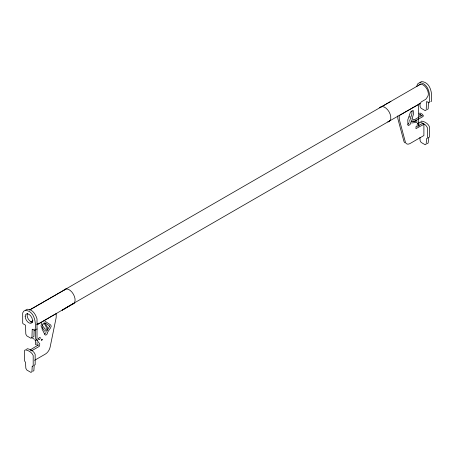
<?xml version="1.0" encoding="UTF-8"?>
<svg xmlns="http://www.w3.org/2000/svg" width="454" height="454" viewBox="0 0 454 454"><rect width="100%" height="100%" fill="white"/><g stroke="black" fill="none" stroke-linecap="round" stroke-linejoin="round"><path stroke-width="0.68" d="M39.736 344.473L39.515 345.999L38.999 346.555L31.587 350.834L30.106 349.977L38.034 345.142M42.006 327.34L42.143 329.224L44.906 334.655L45.417 335.063L46.166 334.927L46.944 334.286L47.738 332.317M46.257 331.46L46.212 326.886L43.953 322.936M47.738 330.211L47.693 327.743L45.088 323.197L42.75 324.179M416.755 121.133L416.761 120.106M34.152 329.678L33.908 336.556L32.909 337.135M428.428 102.048L428.184 108.926L427.191 109.499M42.438 326.159L42.886 324.02M416.988 121.553L416.886 122.415L411.591 122.977M409.786 117.274L409.888 116.383M417.061 125.486L417.498 123.187L418.929 123.482L418.56 123.772L417.498 123.187M409.519 121.36L411.857 114.062L411.994 110.765M411.642 120.225L410.064 124.538L408.538 125.52L407.959 125.225L407.788 119.839L410.393 112.291L411.006 111.565L413.248 110.526L413.475 114.13L412.067 118.897M38.403 344.739L38.045 345.42L37.245 345.625L37.018 342.333M49.673 326.182L47.102 330.472M41.609 323.31L41.019 326.006L44.089 330.2M409.094 122.682L407.834 124.413M35.423 339.825L35.049 340.455L35.701 340.818M46.041 332.47L44.685 334.07M428.638 137.261L428.167 143.021L427.174 143.623M37.069 324.684L38.13 323.157M415.228 120.985L415.995 120.032M47.795 331.914L50.593 327.862L51.189 326.256L50.791 325.07L44.946 321.16M419.195 115.248L420.342 114.55L419.791 114.516L421.885 116.031L422.061 115.293L414.445 119.72L411.806 119.016M26.531 349.37L27.28 348.706C30.435 349.149 33.919 351.277 35.168 354.358L35.168 364.698L34.198 365.141L33.885 370.657L32.892 371.253M420.807 121.74L421.562 121.07C424.711 121.513 428.201 123.641 429.444 126.723L429.444 137.063L428.956 137.363M29.975 309.77L63.98 290.174A8.433 4.869 60 0 1 73.361 294.164A8.433 4.869 60 0 1 72.124 304.282L37.149 324.712M72.124 304.282L62.153 310.201L74.308 303.022M390.888 101.344L63.923 290.146M420.512 84.24L379.692 107.836A8.433 4.869 60 0 1 389.072 111.826A8.433 4.869 60 0 1 387.841 121.944L419.706 103.784M29.47 310.071L66.159 288.914M30.634 322.107L32.909 320.796M72.073 304.248L390.02 120.685M37.018 324.689L56.279 313.572L56.16 317.624L50.127 347.106A6.98 4.029 -60 0 1 45.36 354.086L34.583 360.306M417.64 126.24L422.413 123.482L423.894 124.339L423.894 135.542L410.121 143.492A6.98 4.029 -60 0 1 405.354 142.017L399.321 119.504L399.202 115.583L418.463 104.465L418.463 124.935M423.894 124.339L415.966 128.652L416.029 126.57L417.078 126.11M419.933 82.458L421.471 81.607C430.772 81.947 432.611 94.233 431.3 101.316A0.698 0.403 60 0 1 430.806 101.6M25.651 310.093L27.195 309.236C32.399 309.038 35.815 314.514 37.018 318.935L37.018 340.926M45.695 330.773L44.884 331.159L44.078 330.853M418.957 113.284L420.279 113.114L422.43 114.323L423.463 115.912L422.742 116.706L414.808 121.116L412.459 120.855M411.335 121.593L415.79 121.156M36.28 344.734L35.764 344.773L35.537 344.302L35.537 340.069M38.505 338.883L39.492 339.45L38.726 339.388L38.721 338.366L39.487 337.413L40.253 337.475L40.258 338.491M31.746 337.611L34.402 339.337M44.781 322.601L49.702 326.074M45.36 329.462L42.409 325.569M36.042 339.002L39.776 343.911M419.939 137.392L420.115 140.655L421.108 142.403L425.199 144.764L426.192 144.162L426.505 138.652L427.469 138.203L427.469 127.863C426.227 124.782 422.736 122.654 419.587 122.211L418.832 122.881L418.832 126.325M419.984 103.228L420.092 106.531L421.091 108.256L425.216 110.64L426.21 110.067L426.505 101.809A0.698 0.403 60 0 1 426.981 101.668L428.831 102.74A0.698 0.403 60 0 0 429.325 102.456C430.596 95.385 428.854 83.071 419.496 82.747L417.958 83.598L416.982 85.318L416.982 86.652M397.721 115.912L397.84 118.647L403.873 141.16A6.98 4.029 -60 0 0 404.86 142.783M35.537 329.479L35.537 338.656M37.018 328.946A0.698 0.403 60 0 1 36.524 329.229M32.699 322.175A5.238 3.025 60 0 1 28.227 318.912A5.238 3.025 60 0 1 27.643 313.413M418.599 85.341A7.4 4.273 60 0 1 425.739 87.259A7.4 4.273 60 0 1 427.668 96.611L425.835 99.256L421.295 101.878L420.234 103.404A2.69 1.555 60 0 1 418.98 103.739M32.223 329.445L31.933 337.697L30.934 338.27L26.809 335.886L25.816 334.167L25.52 325.575A0.698 0.403 60 0 0 25.044 324.882L23.194 323.816A0.698 0.403 60 0 1 22.7 322.959L22.7 312.948L23.676 311.228L25.214 310.377C34.521 310.723 36.354 323.004 35.043 330.086A0.698 0.403 60 0 1 34.549 330.37L32.699 329.303A0.698 0.403 60 0 0 32.223 329.445M32.223 366.282L31.911 371.798L30.917 372.394L26.826 370.033L25.833 368.285L25.52 362.411L24.556 360.851L24.556 350.511L25.305 349.847C28.46 350.289 31.945 352.418 33.193 355.499L33.193 365.839L32.223 366.282M42.245 339.354L41.995 340.177L41.359 340.483L41.212 339.853L41.762 339.155L42.245 339.354M25.169 316.404A5.238 3.025 60 0 0 30.724 323.316A5.238 3.025 60 0 0 30.724 315.91A5.238 3.025 60 0 0 25.169 316.404"/></g></svg>
